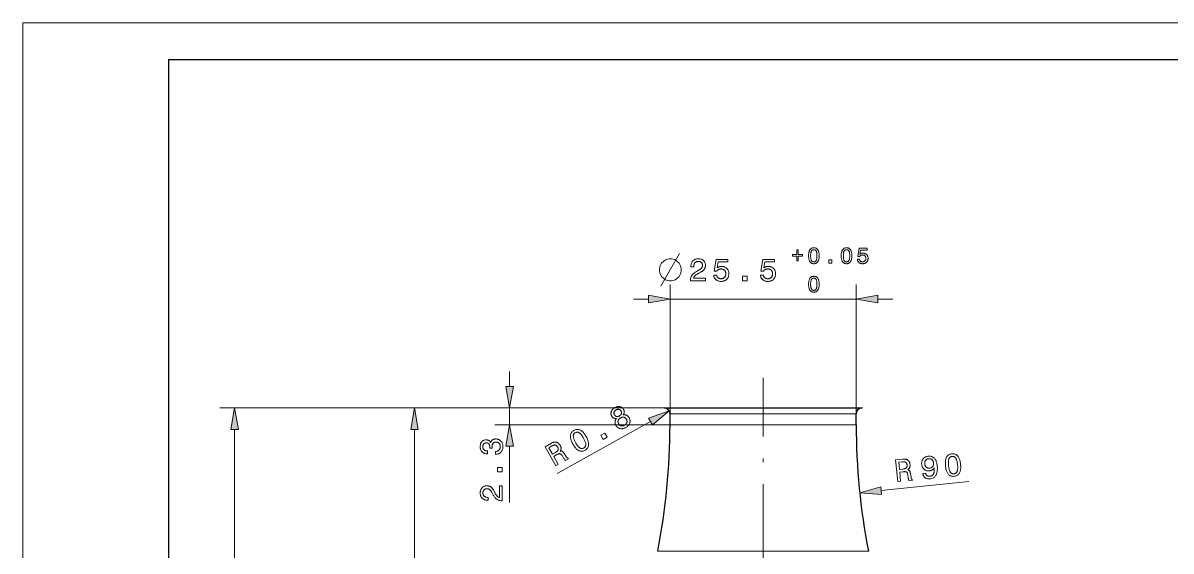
# Model space of a CAD drawing. Extents: x 0 to 297, y 0 to 420.
# Drawn here: x 0 to 157.2, y 347.7 to 420 of the extents above; entities that cross this region are included whole.
import ezdxf

# ---------------------------------------------------------------- set-up
doc = ezdxf.new("R2010")
doc.units = 0
doc.linetypes.add('DASHDOT', pattern=[18.5, 12, -3, 0.5, -3])

msp = doc.modelspace()

# ---------------------------------------------------------------- linework, layer by layer
at = {"color": 7, "lineweight": 13}
for p, q in [((0, 0), (0, 420)), ((0, 420), (297, 420)), ((88.62, 382.2), (114.12, 382.2)), ((87.82, 367.29), (26.98, 367.29)), ((87.82, 367.29), (51.62, 367.29)), ((87.82, 367.29), (64.65, 367.29)), ((112.56, 366.49), (88.62, 366.49)), ((88.62, 364.99), (64.65, 364.99)), ((112.56, 364.99), (88.62, 364.99)), ((28.98, 129.94), (28.98, 364.34)), ((53.62, 255.44), (53.62, 364.34)), ((114.04, 347.7), (86.95, 347.7))]:
    msp.add_line(p, q, dxfattribs=at)
at = {"color": 7, "lineweight": 30}
for p, q in [((20, 5), (20, 415)), ((20, 415), (292, 415)), ((87.82, 367.29), (114.92, 367.29))]:
    msp.add_line(p, q, dxfattribs=at)
at = {"color": 7, "lineweight": 13, "ltscale": 0.480305}
msp.add_line((88.62, 364.99), (88.62, 384.2), dxfattribs=at)
at = {"color": 7, "lineweight": 13, "ltscale": 0.442805}
msp.add_line((114.12, 366.49), (114.12, 384.2), dxfattribs=at)
at = {"color": 7, "lineweight": 13, "ltscale": 0.051139}
for p, q in [((83.62, 382.2), (85.67, 382.2)), ((117.08, 382.2), (119.12, 382.2)), ((66.65, 370.24), (66.65, 372.29))]:
    msp.add_line(p, q, dxfattribs=at)
at = {"color": 7, "linetype": 'DASHDOT', "lineweight": 13}
msp.add_line((101.37, 122.86), (101.37, 371.42), dxfattribs=at)
at = {"color": 7, "lineweight": 13, "ltscale": 0.0575}
msp.add_line((66.65, 364.99), (66.65, 367.29), dxfattribs=at)
at = {"color": 7, "lineweight": 30, "ltscale": 0.0375}
for p, q in [((88.62, 364.99), (88.62, 366.49)), ((114.12, 364.99), (114.12, 366.49))]:
    msp.add_line(p, q, dxfattribs=at)
at = {"color": 7, "lineweight": 13, "ltscale": 0.039021}
for p, q in [((114.12, 366.49), (112.56, 366.49)), ((114.12, 364.99), (112.56, 364.99))]:
    msp.add_line(p, q, dxfattribs=at)
at = {"color": 7, "lineweight": 13, "ltscale": 0.366083}
msp.add_line((85.94, 365.44), (73.15, 358.32), dxfattribs=at)
at = {"color": 7, "lineweight": 13, "ltscale": 0.192427}
msp.add_line((66.65, 354.34), (66.65, 362.04), dxfattribs=at)
at = {"color": 7, "lineweight": 13, "ltscale": 0.301139}
msp.add_line((117.55, 355.97), (129.53, 357.22), dxfattribs=at)
at = {"color": 7, "lineweight": 13, "ltscale": 0.044151}
msp.add_line((115.8, 347.7), (114.04, 347.7), dxfattribs=at)
at = {"color": 7, "lineweight": 13}
msp.add_lwpolyline([(87.37, 383.95), (89.07, 386.95), (89.92, 388.45)], dxfattribs=at)
for points in [[(105.97, 388.94), (106.19, 388.94), (106.19, 388.28), (106.78, 388.28), (106.78, 388.07), (106.19, 388.07), (106.19, 387.42), (105.97, 387.42), (105.97, 388.07), (105.38, 388.07), (105.38, 388.28), (105.97, 388.28)], [(107.59, 388.13), (107.59, 388.23), (107.6, 388.33), (107.61, 388.42), (107.62, 388.51), (107.64, 388.6), (107.66, 388.67), (107.68, 388.75), (107.71, 388.82), (107.74, 388.88), (107.78, 388.94), (107.82, 388.99), (107.86, 389.04), (107.9, 389.08), (107.95, 389.11), (108, 389.15), (108.06, 389.17), (108.12, 389.19), (108.18, 389.2), (108.25, 389.21), (108.32, 389.22), (108.39, 389.21), (108.45, 389.2), (108.52, 389.19), (108.58, 389.17), (108.63, 389.15), (108.69, 389.12), (108.73, 389.08), (108.78, 389.04), (108.82, 388.99), (108.86, 388.94), (108.9, 388.88), (108.93, 388.82), (108.95, 388.75), (108.98, 388.68), (109, 388.6), (109.01, 388.51), (109.03, 388.42), (109.04, 388.33), (109.04, 388.23), (109.04, 388.13), (109.04, 388.02), (109.04, 387.92), (109.03, 387.83), (109.01, 387.74), (109, 387.66), (108.98, 387.58), (108.95, 387.5), (108.93, 387.44), (108.9, 387.37), (108.86, 387.32), (108.82, 387.26), (108.78, 387.22), (108.73, 387.18), (108.69, 387.14), (108.63, 387.11), (108.58, 387.09), (108.52, 387.07), (108.45, 387.05), (108.39, 387.04), (108.32, 387.04), (108.25, 387.04), (108.18, 387.05), (108.12, 387.07), (108.06, 387.09), (108, 387.11), (107.95, 387.14), (107.9, 387.18), (107.86, 387.22), (107.82, 387.26), (107.78, 387.32), (107.74, 387.38), (107.71, 387.44), (107.68, 387.51), (107.66, 387.58), (107.64, 387.66), (107.62, 387.74), (107.61, 387.83), (107.6, 387.92), (107.59, 388.02)], [(107.88, 388.13), (107.88, 388.04), (107.88, 387.96), (107.89, 387.89), (107.9, 387.82), (107.91, 387.75), (107.92, 387.69), (107.93, 387.63), (107.95, 387.58), (107.97, 387.53), (107.99, 387.49), (108.01, 387.45), (108.03, 387.42), (108.06, 387.39), (108.09, 387.36), (108.12, 387.34), (108.16, 387.32), (108.19, 387.31), (108.23, 387.3), (108.27, 387.29), (108.32, 387.29), (108.36, 387.29), (108.4, 387.3), (108.44, 387.31), (108.48, 387.32), (108.51, 387.34), (108.55, 387.36), (108.58, 387.39), (108.6, 387.42), (108.63, 387.45), (108.65, 387.49), (108.67, 387.53), (108.69, 387.58), (108.7, 387.63), (108.72, 387.69), (108.73, 387.75), (108.74, 387.81), (108.74, 387.88), (108.75, 387.96), (108.75, 388.04), (108.75, 388.13), (108.75, 388.21), (108.75, 388.29), (108.74, 388.37), (108.74, 388.44), (108.73, 388.51), (108.72, 388.57), (108.7, 388.62), (108.69, 388.68), (108.67, 388.72), (108.65, 388.77), (108.63, 388.8), (108.6, 388.84), (108.58, 388.87), (108.55, 388.89), (108.51, 388.91), (108.48, 388.93), (108.44, 388.95), (108.4, 388.96), (108.36, 388.96), (108.32, 388.96), (108.27, 388.96), (108.23, 388.96), (108.19, 388.95), (108.16, 388.93), (108.12, 388.91), (108.09, 388.89), (108.06, 388.87), (108.03, 388.84), (108.01, 388.8), (107.99, 388.76), (107.97, 388.72), (107.95, 388.67), (107.93, 388.62), (107.92, 388.56), (107.91, 388.5), (107.9, 388.44), (107.89, 388.37), (107.88, 388.29), (107.88, 388.21)], [(112.07, 388.13), (112.07, 388.23), (112.08, 388.33), (112.08, 388.42), (112.1, 388.51), (112.11, 388.6), (112.14, 388.67), (112.16, 388.75), (112.19, 388.82), (112.22, 388.88), (112.25, 388.94), (112.29, 388.99), (112.34, 389.04), (112.38, 389.08), (112.43, 389.11), (112.48, 389.15), (112.54, 389.17), (112.6, 389.19), (112.66, 389.2), (112.73, 389.21), (112.8, 389.22), (112.87, 389.21), (112.93, 389.2), (113, 389.19), (113.05, 389.17), (113.11, 389.15), (113.16, 389.12), (113.21, 389.08), (113.26, 389.04), (113.3, 388.99), (113.34, 388.94), (113.37, 388.88), (113.4, 388.82), (113.43, 388.75), (113.46, 388.68), (113.48, 388.6), (113.49, 388.51), (113.51, 388.42), (113.51, 388.33), (113.52, 388.23), (113.52, 388.13), (113.52, 388.02), (113.51, 387.92), (113.51, 387.83), (113.49, 387.74), (113.48, 387.66), (113.46, 387.58), (113.43, 387.5), (113.4, 387.44), (113.37, 387.37), (113.34, 387.32), (113.3, 387.26), (113.26, 387.22), (113.21, 387.18), (113.16, 387.14), (113.11, 387.11), (113.05, 387.09), (113, 387.07), (112.93, 387.05), (112.87, 387.04), (112.8, 387.04), (112.73, 387.04), (112.66, 387.05), (112.6, 387.07), (112.54, 387.09), (112.48, 387.11), (112.43, 387.14), (112.38, 387.18), (112.34, 387.22), (112.29, 387.26), (112.25, 387.32), (112.22, 387.38), (112.19, 387.44), (112.16, 387.51), (112.14, 387.58), (112.11, 387.66), (112.1, 387.74), (112.08, 387.83), (112.08, 387.92), (112.07, 388.02)], [(112.36, 388.13), (112.36, 388.04), (112.36, 387.96), (112.37, 387.89), (112.37, 387.82), (112.38, 387.75), (112.4, 387.69), (112.41, 387.63), (112.43, 387.58), (112.44, 387.53), (112.46, 387.49), (112.49, 387.45), (112.51, 387.42), (112.54, 387.39), (112.57, 387.36), (112.6, 387.34), (112.63, 387.32), (112.67, 387.31), (112.71, 387.3), (112.75, 387.29), (112.8, 387.29), (112.84, 387.29), (112.88, 387.3), (112.92, 387.31), (112.96, 387.32), (112.99, 387.34), (113.02, 387.36), (113.05, 387.39), (113.08, 387.42), (113.1, 387.45), (113.13, 387.49), (113.15, 387.53), (113.16, 387.58), (113.18, 387.63), (113.19, 387.69), (113.2, 387.75), (113.21, 387.81), (113.22, 387.88), (113.23, 387.96), (113.23, 388.04), (113.23, 388.13), (113.23, 388.21), (113.23, 388.29), (113.22, 388.37), (113.21, 388.44), (113.2, 388.51), (113.19, 388.57), (113.18, 388.62), (113.16, 388.68), (113.15, 388.72), (113.13, 388.77), (113.1, 388.8), (113.08, 388.84), (113.05, 388.87), (113.02, 388.89), (112.99, 388.91), (112.96, 388.93), (112.92, 388.95), (112.88, 388.96), (112.84, 388.96), (112.8, 388.96), (112.75, 388.96), (112.71, 388.96), (112.67, 388.95), (112.63, 388.93), (112.6, 388.91), (112.57, 388.89), (112.54, 388.87), (112.51, 388.84), (112.49, 388.8), (112.46, 388.76), (112.44, 388.72), (112.43, 388.67), (112.41, 388.62), (112.4, 388.56), (112.38, 388.5), (112.37, 388.44), (112.37, 388.37), (112.36, 388.29), (112.36, 388.21)], [(114.29, 387.65), (114.57, 387.65), (114.57, 387.62), (114.58, 387.59), (114.59, 387.56), (114.6, 387.53), (114.61, 387.5), (114.63, 387.48), (114.64, 387.46), (114.66, 387.43), (114.68, 387.41), (114.7, 387.39), (114.73, 387.38), (114.75, 387.36), (114.78, 387.35), (114.8, 387.33), (114.83, 387.32), (114.86, 387.32), (114.89, 387.31), (114.92, 387.3), (114.95, 387.3), (114.99, 387.3), (115.03, 387.3), (115.07, 387.31), (115.11, 387.31), (115.14, 387.32), (115.18, 387.33), (115.21, 387.35), (115.24, 387.36), (115.27, 387.38), (115.3, 387.41), (115.33, 387.43), (115.35, 387.46), (115.37, 387.48), (115.39, 387.51), (115.41, 387.55), (115.42, 387.58), (115.43, 387.61), (115.44, 387.65), (115.45, 387.69), (115.45, 387.73), (115.45, 387.77), (115.45, 387.81), (115.45, 387.85), (115.44, 387.89), (115.43, 387.92), (115.42, 387.96), (115.41, 387.99), (115.39, 388.02), (115.37, 388.05), (115.35, 388.08), (115.33, 388.11), (115.3, 388.13), (115.27, 388.15), (115.24, 388.17), (115.21, 388.19), (115.18, 388.2), (115.14, 388.21), (115.11, 388.22), (115.07, 388.23), (115.03, 388.23), (114.99, 388.24), (114.96, 388.23), (114.94, 388.23), (114.92, 388.23), (114.89, 388.23), (114.87, 388.22), (114.85, 388.22), (114.83, 388.21), (114.8, 388.2), (114.78, 388.2), (114.76, 388.19), (114.74, 388.18), (114.72, 388.17), (114.71, 388.15), (114.69, 388.14), (114.67, 388.13), (114.65, 388.11), (114.63, 388.1), (114.62, 388.08), (114.6, 388.06), (114.59, 388.04), (114.35, 388.04), (114.51, 389.15), (115.63, 389.15), (115.63, 388.91), (114.71, 388.91), (114.63, 388.34), (114.65, 388.35), (114.66, 388.37), (114.68, 388.38), (114.69, 388.39), (114.71, 388.4), (114.73, 388.41), (114.75, 388.42), (114.77, 388.43), (114.79, 388.44), (114.81, 388.44), (114.83, 388.45), (114.85, 388.46), (114.87, 388.46), (114.89, 388.46), (114.91, 388.47), (114.94, 388.47), (114.96, 388.47), (114.98, 388.48), (115.01, 388.48), (115.03, 388.48), (115.09, 388.48), (115.16, 388.47), (115.21, 388.46), (115.27, 388.45), (115.32, 388.43), (115.37, 388.41), (115.42, 388.38), (115.47, 388.35), (115.51, 388.32), (115.55, 388.29), (115.59, 388.25), (115.62, 388.2), (115.65, 388.16), (115.68, 388.11), (115.7, 388.06), (115.72, 388.01), (115.73, 387.96), (115.74, 387.9), (115.75, 387.84), (115.75, 387.78), (115.75, 387.72), (115.74, 387.65), (115.73, 387.6), (115.72, 387.54), (115.7, 387.48), (115.67, 387.43), (115.65, 387.38), (115.61, 387.33), (115.58, 387.29), (115.54, 387.25), (115.5, 387.21), (115.45, 387.17), (115.4, 387.14), (115.35, 387.12), (115.3, 387.09), (115.24, 387.07), (115.19, 387.06), (115.12, 387.05), (115.06, 387.04), (115, 387.04), (114.94, 387.04), (114.88, 387.05), (114.83, 387.06), (114.77, 387.07), (114.72, 387.08), (114.68, 387.1), (114.63, 387.12), (114.59, 387.15), (114.54, 387.18), (114.5, 387.21), (114.47, 387.24), (114.43, 387.28), (114.4, 387.32), (114.38, 387.36), (114.35, 387.4), (114.33, 387.45), (114.32, 387.5), (114.3, 387.54), (114.29, 387.6)], [(88.82, 387.7), (88.52, 387.7), (88.27, 387.65), (88.02, 387.55), (87.77, 387.4), (87.47, 387.1), (87.32, 386.85), (87.22, 386.6), (87.17, 386.35), (87.17, 386.05), (87.22, 385.8), (87.32, 385.55), (87.47, 385.3), (87.77, 385), (88.02, 384.85), (88.27, 384.75), (88.52, 384.7), (88.82, 384.7), (89.07, 384.75), (89.32, 384.85), (89.57, 385), (89.87, 385.3), (90.02, 385.55), (90.12, 385.8), (90.17, 386.05), (90.17, 386.35), (90.12, 386.6), (90.02, 386.85), (89.87, 387.1), (89.57, 387.4), (89.32, 387.55), (89.07, 387.65)], [(91.42, 384.7), (91.42, 384.71), (91.42, 384.8), (91.43, 384.89), (91.44, 384.97), (91.45, 385.05), (91.47, 385.12), (91.49, 385.2), (91.52, 385.27), (91.55, 385.33), (91.59, 385.4), (91.63, 385.46), (91.67, 385.52), (91.72, 385.58), (91.78, 385.64), (91.84, 385.7), (91.92, 385.75), (91.99, 385.81), (92.08, 385.87), (92.17, 385.93), (92.27, 385.99), (92.37, 386.05), (92.63, 386.19), (92.67, 386.21), (92.71, 386.24), (92.75, 386.27), (92.79, 386.29), (92.83, 386.32), (92.86, 386.35), (92.89, 386.38), (92.92, 386.41), (92.94, 386.44), (92.96, 386.47), (92.98, 386.5), (93, 386.53), (93.02, 386.57), (93.03, 386.6), (93.04, 386.64), (93.05, 386.67), (93.06, 386.71), (93.06, 386.75), (93.07, 386.79), (93.07, 386.83), (93.07, 386.88), (93.06, 386.92), (93.05, 386.97), (93.04, 387.01), (93.03, 387.05), (93.01, 387.08), (92.99, 387.12), (92.96, 387.15), (92.94, 387.19), (92.9, 387.22), (92.87, 387.24), (92.83, 387.27), (92.8, 387.29), (92.76, 387.31), (92.71, 387.33), (92.67, 387.34), (92.62, 387.35), (92.57, 387.36), (92.52, 387.36), (92.47, 387.36), (92.41, 387.36), (92.36, 387.36), (92.31, 387.35), (92.27, 387.33), (92.22, 387.32), (92.18, 387.3), (92.14, 387.27), (92.11, 387.24), (92.07, 387.21), (92.04, 387.18), (92.01, 387.14), (91.98, 387.1), (91.96, 387.05), (91.94, 387.01), (91.92, 386.96), (91.91, 386.9), (91.9, 386.85), (91.89, 386.79), (91.88, 386.73), (91.88, 386.67), (91.88, 386.63), (91.49, 386.63), (91.49, 386.69), (91.49, 386.78), (91.5, 386.87), (91.51, 386.96), (91.53, 387.04), (91.56, 387.12), (91.59, 387.19), (91.62, 387.26), (91.66, 387.32), (91.71, 387.39), (91.76, 387.44), (91.81, 387.5), (91.87, 387.54), (91.94, 387.58), (92.01, 387.62), (92.08, 387.65), (92.15, 387.68), (92.23, 387.7), (92.31, 387.71), (92.4, 387.72), (92.49, 387.72), (92.58, 387.72), (92.66, 387.71), (92.74, 387.7), (92.82, 387.68), (92.89, 387.66), (92.96, 387.63), (93.03, 387.6), (93.09, 387.56), (93.15, 387.52), (93.21, 387.47), (93.26, 387.42), (93.3, 387.37), (93.35, 387.31), (93.38, 387.25), (93.41, 387.19), (93.44, 387.12), (93.45, 387.05), (93.47, 386.98), (93.48, 386.91), (93.48, 386.83), (93.48, 386.77), (93.47, 386.71), (93.46, 386.65), (93.45, 386.59), (93.44, 386.54), (93.42, 386.48), (93.4, 386.43), (93.38, 386.38), (93.35, 386.33), (93.32, 386.28), (93.29, 386.24), (93.25, 386.19), (93.21, 386.15), (93.16, 386.11), (93.12, 386.07), (93.07, 386.03), (93.01, 385.99), (92.95, 385.95), (92.89, 385.92), (92.83, 385.88), (92.58, 385.75), (92.51, 385.71), (92.44, 385.68), (92.38, 385.64), (92.32, 385.61), (92.27, 385.57), (92.22, 385.54), (92.17, 385.51), (92.13, 385.47), (92.09, 385.44), (92.06, 385.41), (92.03, 385.38), (92, 385.35), (91.97, 385.32), (91.95, 385.29), (91.93, 385.25), (91.91, 385.22), (91.89, 385.18), (91.88, 385.15), (91.86, 385.11), (91.85, 385.07), (93.48, 385.07), (93.48, 384.7)], [(94.6, 385.48), (95, 385.48), (95.01, 385.44), (95.02, 385.39), (95.03, 385.35), (95.05, 385.31), (95.07, 385.28), (95.09, 385.24), (95.11, 385.21), (95.14, 385.18), (95.17, 385.15), (95.2, 385.12), (95.23, 385.09), (95.26, 385.07), (95.3, 385.05), (95.34, 385.03), (95.38, 385.02), (95.42, 385.01), (95.46, 385), (95.51, 384.99), (95.55, 384.99), (95.6, 384.99), (95.66, 384.99), (95.72, 384.99), (95.77, 385), (95.82, 385.02), (95.87, 385.03), (95.92, 385.05), (95.97, 385.08), (96.01, 385.1), (96.05, 385.14), (96.09, 385.17), (96.12, 385.21), (96.15, 385.25), (96.18, 385.29), (96.2, 385.34), (96.22, 385.38), (96.24, 385.43), (96.25, 385.48), (96.26, 385.54), (96.27, 385.59), (96.27, 385.65), (96.27, 385.71), (96.26, 385.77), (96.25, 385.82), (96.24, 385.88), (96.22, 385.93), (96.21, 385.97), (96.18, 386.02), (96.15, 386.06), (96.12, 386.1), (96.09, 386.14), (96.05, 386.17), (96.01, 386.2), (95.97, 386.23), (95.92, 386.26), (95.88, 386.28), (95.83, 386.29), (95.77, 386.3), (95.72, 386.31), (95.66, 386.32), (95.6, 386.32), (95.57, 386.32), (95.53, 386.32), (95.5, 386.31), (95.47, 386.31), (95.43, 386.3), (95.4, 386.3), (95.37, 386.29), (95.34, 386.28), (95.31, 386.26), (95.28, 386.25), (95.25, 386.24), (95.23, 386.22), (95.2, 386.2), (95.17, 386.18), (95.15, 386.16), (95.12, 386.14), (95.1, 386.12), (95.08, 386.1), (95.05, 386.07), (95.03, 386.04), (94.69, 386.04), (94.92, 387.63), (96.53, 387.63), (96.53, 387.28), (95.21, 387.28), (95.09, 386.47), (95.11, 386.49), (95.14, 386.51), (95.16, 386.53), (95.18, 386.54), (95.21, 386.56), (95.23, 386.57), (95.26, 386.58), (95.29, 386.6), (95.32, 386.61), (95.35, 386.62), (95.38, 386.63), (95.41, 386.64), (95.44, 386.64), (95.47, 386.65), (95.5, 386.65), (95.53, 386.66), (95.56, 386.66), (95.6, 386.66), (95.63, 386.67), (95.67, 386.67), (95.76, 386.66), (95.84, 386.66), (95.93, 386.64), (96.01, 386.62), (96.08, 386.6), (96.15, 386.57), (96.22, 386.53), (96.29, 386.49), (96.35, 386.44), (96.41, 386.39), (96.46, 386.34), (96.51, 386.28), (96.55, 386.21), (96.59, 386.15), (96.62, 386.08), (96.64, 386), (96.66, 385.93), (96.68, 385.84), (96.69, 385.76), (96.69, 385.67), (96.69, 385.58), (96.68, 385.49), (96.66, 385.41), (96.64, 385.32), (96.62, 385.25), (96.58, 385.17), (96.54, 385.1), (96.5, 385.03), (96.45, 384.97), (96.39, 384.91), (96.33, 384.85), (96.27, 384.8), (96.2, 384.76), (96.12, 384.72), (96.05, 384.69), (95.97, 384.66), (95.89, 384.64), (95.8, 384.63), (95.71, 384.62), (95.61, 384.62), (95.53, 384.62), (95.45, 384.62), (95.37, 384.64), (95.3, 384.65), (95.23, 384.68), (95.16, 384.7), (95.09, 384.73), (95.03, 384.77), (94.97, 384.81), (94.91, 384.85), (94.86, 384.9), (94.81, 384.96), (94.77, 385.01), (94.73, 385.07), (94.69, 385.13), (94.67, 385.2), (94.64, 385.26), (94.62, 385.33), (94.61, 385.41)], [(101, 385.48), (101.4, 385.48), (101.41, 385.44), (101.42, 385.39), (101.43, 385.35), (101.45, 385.31), (101.46, 385.28), (101.48, 385.24), (101.51, 385.21), (101.53, 385.18), (101.56, 385.15), (101.59, 385.12), (101.63, 385.09), (101.66, 385.07), (101.7, 385.05), (101.73, 385.03), (101.77, 385.02), (101.82, 385.01), (101.86, 385), (101.9, 384.99), (101.95, 384.99), (102, 384.99), (102.06, 384.99), (102.11, 384.99), (102.17, 385), (102.22, 385.02), (102.27, 385.03), (102.32, 385.05), (102.36, 385.08), (102.41, 385.1), (102.45, 385.14), (102.48, 385.17), (102.52, 385.21), (102.55, 385.25), (102.58, 385.29), (102.6, 385.34), (102.62, 385.38), (102.64, 385.43), (102.65, 385.48), (102.66, 385.54), (102.66, 385.59), (102.67, 385.65), (102.66, 385.71), (102.66, 385.77), (102.65, 385.82), (102.64, 385.88), (102.62, 385.93), (102.6, 385.97), (102.58, 386.02), (102.55, 386.06), (102.52, 386.1), (102.49, 386.14), (102.45, 386.17), (102.41, 386.2), (102.37, 386.23), (102.32, 386.26), (102.27, 386.28), (102.22, 386.29), (102.17, 386.3), (102.12, 386.31), (102.06, 386.32), (102, 386.32), (101.96, 386.32), (101.93, 386.32), (101.9, 386.31), (101.86, 386.31), (101.83, 386.3), (101.8, 386.3), (101.77, 386.29), (101.74, 386.28), (101.71, 386.26), (101.68, 386.25), (101.65, 386.24), (101.62, 386.22), (101.6, 386.2), (101.57, 386.18), (101.54, 386.16), (101.52, 386.14), (101.49, 386.12), (101.47, 386.1), (101.45, 386.07), (101.43, 386.04), (101.08, 386.04), (101.32, 387.63), (102.92, 387.63), (102.92, 387.28), (101.61, 387.28), (101.49, 386.47), (101.51, 386.49), (101.53, 386.51), (101.56, 386.53), (101.58, 386.54), (101.61, 386.56), (101.63, 386.57), (101.66, 386.58), (101.69, 386.6), (101.71, 386.61), (101.74, 386.62), (101.77, 386.63), (101.8, 386.64), (101.83, 386.64), (101.86, 386.65), (101.9, 386.65), (101.93, 386.66), (101.96, 386.66), (101.99, 386.66), (102.03, 386.67), (102.06, 386.67), (102.15, 386.66), (102.24, 386.66), (102.32, 386.64), (102.4, 386.62), (102.48, 386.6), (102.55, 386.57), (102.62, 386.53), (102.68, 386.49), (102.75, 386.44), (102.8, 386.39), (102.86, 386.34), (102.91, 386.28), (102.95, 386.21), (102.98, 386.15), (103.02, 386.08), (103.04, 386), (103.06, 385.93), (103.07, 385.84), (103.08, 385.76), (103.09, 385.67), (103.08, 385.58), (103.07, 385.49), (103.06, 385.41), (103.04, 385.32), (103.01, 385.25), (102.98, 385.17), (102.94, 385.1), (102.9, 385.03), (102.84, 384.97), (102.79, 384.91), (102.73, 384.85), (102.66, 384.8), (102.59, 384.76), (102.52, 384.72), (102.44, 384.69), (102.37, 384.66), (102.28, 384.64), (102.2, 384.63), (102.1, 384.62), (102.01, 384.62), (101.93, 384.62), (101.85, 384.62), (101.77, 384.64), (101.7, 384.65), (101.62, 384.68), (101.55, 384.7), (101.49, 384.73), (101.43, 384.77), (101.37, 384.81), (101.31, 384.85), (101.25, 384.9), (101.21, 384.96), (101.16, 385.01), (101.12, 385.07), (101.09, 385.13), (101.06, 385.2), (101.04, 385.26), (101.02, 385.33), (101.01, 385.41)], [(110.35, 387.1), (110.35, 387.55), (110.77, 387.55), (110.77, 387.1)], [(98.57, 384.7), (98.57, 385.34), (99.17, 385.34), (99.17, 384.7)], [(107.59, 384.23), (107.59, 384.33), (107.6, 384.43), (107.61, 384.52), (107.62, 384.61), (107.64, 384.7), (107.66, 384.77), (107.68, 384.85), (107.71, 384.92), (107.74, 384.98), (107.78, 385.04), (107.82, 385.09), (107.86, 385.14), (107.9, 385.18), (107.95, 385.21), (108, 385.25), (108.06, 385.27), (108.12, 385.29), (108.18, 385.3), (108.25, 385.31), (108.32, 385.32), (108.39, 385.31), (108.45, 385.3), (108.52, 385.29), (108.58, 385.27), (108.63, 385.25), (108.69, 385.22), (108.73, 385.18), (108.78, 385.14), (108.82, 385.09), (108.86, 385.04), (108.9, 384.98), (108.93, 384.92), (108.95, 384.85), (108.98, 384.78), (109, 384.7), (109.01, 384.61), (109.03, 384.52), (109.04, 384.43), (109.04, 384.33), (109.04, 384.23), (109.04, 384.12), (109.04, 384.02), (109.03, 383.93), (109.01, 383.84), (109, 383.76), (108.98, 383.68), (108.95, 383.6), (108.93, 383.54), (108.9, 383.47), (108.86, 383.42), (108.82, 383.36), (108.78, 383.32), (108.73, 383.28), (108.69, 383.24), (108.63, 383.21), (108.58, 383.19), (108.52, 383.17), (108.45, 383.15), (108.39, 383.14), (108.32, 383.14), (108.25, 383.14), (108.18, 383.15), (108.12, 383.17), (108.06, 383.19), (108, 383.21), (107.95, 383.24), (107.9, 383.28), (107.86, 383.32), (107.82, 383.36), (107.78, 383.42), (107.74, 383.48), (107.71, 383.54), (107.68, 383.61), (107.66, 383.68), (107.64, 383.76), (107.62, 383.84), (107.61, 383.93), (107.6, 384.02), (107.59, 384.12)], [(107.88, 384.23), (107.88, 384.14), (107.88, 384.06), (107.89, 383.99), (107.9, 383.92), (107.91, 383.85), (107.92, 383.79), (107.93, 383.73), (107.95, 383.68), (107.97, 383.63), (107.99, 383.59), (108.01, 383.55), (108.03, 383.52), (108.06, 383.49), (108.09, 383.46), (108.12, 383.44), (108.16, 383.42), (108.19, 383.41), (108.23, 383.4), (108.27, 383.39), (108.32, 383.39), (108.36, 383.39), (108.4, 383.4), (108.44, 383.41), (108.48, 383.42), (108.51, 383.44), (108.55, 383.46), (108.58, 383.49), (108.6, 383.52), (108.63, 383.55), (108.65, 383.59), (108.67, 383.63), (108.69, 383.68), (108.7, 383.73), (108.72, 383.79), (108.73, 383.85), (108.74, 383.91), (108.74, 383.98), (108.75, 384.06), (108.75, 384.14), (108.75, 384.23), (108.75, 384.31), (108.75, 384.39), (108.74, 384.47), (108.74, 384.54), (108.73, 384.61), (108.72, 384.67), (108.7, 384.72), (108.69, 384.78), (108.67, 384.82), (108.65, 384.87), (108.63, 384.9), (108.6, 384.94), (108.58, 384.97), (108.55, 384.99), (108.51, 385.01), (108.48, 385.03), (108.44, 385.05), (108.4, 385.06), (108.36, 385.06), (108.32, 385.06), (108.27, 385.06), (108.23, 385.06), (108.19, 385.05), (108.16, 385.03), (108.12, 385.01), (108.09, 384.99), (108.06, 384.97), (108.03, 384.94), (108.01, 384.9), (107.99, 384.86), (107.97, 384.82), (107.95, 384.77), (107.93, 384.72), (107.92, 384.66), (107.91, 384.6), (107.9, 384.54), (107.89, 384.47), (107.88, 384.39), (107.88, 384.31)], [(85.67, 381.68), (88.62, 382.2), (85.67, 382.72)], [(117.08, 382.72), (114.12, 382.2), (117.08, 381.68)], [(66.13, 370.24), (66.65, 367.29), (67.17, 370.24)], [(29.5, 364.34), (28.98, 367.29), (28.46, 364.34)], [(54.14, 364.34), (53.62, 367.29), (53.1, 364.34)], [(81.28, 365.84), (81.23, 365.84), (81.19, 365.84), (81.15, 365.84), (81.11, 365.84), (81.07, 365.85), (81.04, 365.86), (81, 365.87), (80.96, 365.88), (80.93, 365.89), (80.9, 365.91), (80.87, 365.93), (80.83, 365.95), (80.8, 365.97), (80.78, 366), (80.75, 366.02), (80.72, 366.05), (80.69, 366.09), (80.67, 366.12), (80.65, 366.16), (80.62, 366.2), (80.59, 366.26), (80.57, 366.32), (80.55, 366.38), (80.54, 366.44), (80.53, 366.5), (80.53, 366.56), (80.53, 366.62), (80.54, 366.68), (80.56, 366.75), (80.58, 366.81), (80.6, 366.87), (80.64, 366.93), (80.67, 366.99), (80.71, 367.04), (80.76, 367.1), (80.81, 367.15), (80.87, 367.19), (80.93, 367.24), (80.99, 367.28), (81.06, 367.33), (81.13, 367.36), (81.21, 367.4), (81.28, 367.42), (81.35, 367.44), (81.42, 367.46), (81.49, 367.47), (81.55, 367.48), (81.62, 367.48), (81.69, 367.47), (81.75, 367.46), (81.82, 367.45), (81.88, 367.43), (81.94, 367.41), (81.99, 367.38), (82.04, 367.34), (82.09, 367.3), (82.14, 367.26), (82.18, 367.21), (82.22, 367.16), (82.25, 367.1), (82.27, 367.06), (82.29, 367.02), (82.31, 366.98), (82.32, 366.94), (82.33, 366.9), (82.34, 366.87), (82.35, 366.83), (82.35, 366.79), (82.35, 366.75), (82.35, 366.72), (82.35, 366.68), (82.34, 366.64), (82.34, 366.61), (82.33, 366.57), (82.31, 366.54), (82.3, 366.5), (82.28, 366.46), (82.26, 366.43), (82.24, 366.39), (82.21, 366.36), (82.26, 366.36), (82.31, 366.37), (82.36, 366.37), (82.41, 366.37), (82.46, 366.36), (82.5, 366.35), (82.55, 366.34), (82.59, 366.33), (82.63, 366.31), (82.68, 366.29), (82.72, 366.27), (82.75, 366.24), (82.79, 366.21), (82.83, 366.18), (82.86, 366.15), (82.9, 366.11), (82.93, 366.07), (82.96, 366.03), (82.99, 365.99), (83.01, 365.94), (83.05, 365.87), (83.09, 365.79), (83.11, 365.72), (83.13, 365.64), (83.14, 365.57), (83.15, 365.49), (83.15, 365.42), (83.14, 365.35), (83.13, 365.28), (83.11, 365.2), (83.08, 365.13), (83.05, 365.06), (83.01, 365), (82.96, 364.94), (82.91, 364.87), (82.86, 364.82), (82.79, 364.76), (82.73, 364.71), (82.65, 364.66), (82.57, 364.61), (82.49, 364.57), (82.41, 364.53), (82.33, 364.5), (82.25, 364.48), (82.17, 364.46), (82.09, 364.45), (82.01, 364.45), (81.94, 364.45), (81.86, 364.46), (81.79, 364.47), (81.72, 364.49), (81.65, 364.52), (81.58, 364.55), (81.52, 364.59), (81.46, 364.63), (81.4, 364.68), (81.35, 364.74), (81.3, 364.8), (81.25, 364.86), (81.21, 364.94), (81.19, 364.99), (81.16, 365.03), (81.14, 365.08), (81.13, 365.13), (81.11, 365.18), (81.1, 365.22), (81.1, 365.27), (81.09, 365.32), (81.09, 365.36), (81.09, 365.41), (81.1, 365.45), (81.1, 365.5), (81.12, 365.54), (81.13, 365.59), (81.15, 365.63), (81.17, 365.67), (81.19, 365.72), (81.22, 365.76), (81.24, 365.8)], [(81, 366.37), (81.02, 366.33), (81.04, 366.3), (81.07, 366.27), (81.1, 366.24), (81.12, 366.21), (81.15, 366.19), (81.19, 366.17), (81.22, 366.16), (81.26, 366.14), (81.29, 366.13), (81.33, 366.13), (81.37, 366.12), (81.41, 366.12), (81.45, 366.12), (81.48, 366.13), (81.52, 366.14), (81.56, 366.15), (81.6, 366.16), (81.65, 366.18), (81.69, 366.2), (81.73, 366.23), (81.76, 366.25), (81.8, 366.28), (81.83, 366.31), (81.86, 366.34), (81.88, 366.37), (81.91, 366.4), (81.92, 366.43), (81.94, 366.47), (81.96, 366.5), (81.97, 366.54), (81.97, 366.58), (81.98, 366.61), (81.98, 366.65), (81.97, 366.69), (81.97, 366.72), (81.96, 366.76), (81.95, 366.8), (81.93, 366.84), (81.91, 366.87), (81.89, 366.91), (81.87, 366.94), (81.84, 366.97), (81.82, 367), (81.79, 367.02), (81.76, 367.05), (81.73, 367.06), (81.69, 367.08), (81.66, 367.09), (81.63, 367.1), (81.59, 367.11), (81.55, 367.11), (81.51, 367.11), (81.47, 367.11), (81.44, 367.1), (81.4, 367.09), (81.36, 367.08), (81.31, 367.06), (81.27, 367.05), (81.23, 367.02), (81.19, 367), (81.15, 366.97), (81.12, 366.95), (81.08, 366.92), (81.06, 366.89), (81.03, 366.86), (81.01, 366.83), (80.99, 366.8), (80.97, 366.76), (80.96, 366.73), (80.95, 366.69), (80.94, 366.66), (80.93, 366.62), (80.93, 366.59), (80.94, 366.55), (80.94, 366.51), (80.95, 366.48), (80.96, 366.44), (80.98, 366.4)], [(86.2, 364.99), (88.52, 366.88), (85.69, 365.9)], [(67.17, 362.04), (66.65, 364.99), (66.13, 362.04)], [(81.57, 365.15), (81.6, 365.1), (81.63, 365.06), (81.66, 365.02), (81.69, 364.98), (81.73, 364.95), (81.76, 364.92), (81.8, 364.9), (81.84, 364.88), (81.88, 364.86), (81.92, 364.85), (81.97, 364.84), (82.01, 364.83), (82.06, 364.83), (82.11, 364.83), (82.15, 364.84), (82.2, 364.85), (82.25, 364.86), (82.3, 364.88), (82.35, 364.9), (82.4, 364.93), (82.44, 364.96), (82.49, 364.99), (82.53, 365.02), (82.57, 365.05), (82.6, 365.09), (82.63, 365.12), (82.66, 365.16), (82.68, 365.2), (82.7, 365.24), (82.71, 365.29), (82.72, 365.33), (82.73, 365.38), (82.74, 365.42), (82.74, 365.47), (82.73, 365.51), (82.72, 365.56), (82.71, 365.6), (82.69, 365.65), (82.67, 365.7), (82.65, 365.75), (82.62, 365.79), (82.59, 365.83), (82.56, 365.86), (82.53, 365.9), (82.5, 365.93), (82.47, 365.95), (82.43, 365.97), (82.39, 365.99), (82.35, 366.01), (82.31, 366.02), (82.26, 366.03), (82.22, 366.03), (82.17, 366.03), (82.13, 366.03), (82.08, 366.02), (82.03, 366.01), (81.99, 366), (81.94, 365.98), (81.89, 365.95), (81.84, 365.93), (81.79, 365.9), (81.75, 365.87), (81.7, 365.84), (81.67, 365.81), (81.63, 365.77), (81.6, 365.74), (81.58, 365.7), (81.55, 365.66), (81.53, 365.62), (81.52, 365.58), (81.5, 365.54), (81.5, 365.5), (81.49, 365.45), (81.49, 365.41), (81.49, 365.37), (81.5, 365.32), (81.51, 365.28), (81.53, 365.24), (81.55, 365.19)], [(75.32, 362.35), (75.25, 362.48), (75.19, 362.61), (75.14, 362.73), (75.09, 362.85), (75.05, 362.97), (75.02, 363.08), (75, 363.19), (74.99, 363.29), (74.99, 363.39), (74.99, 363.49), (75, 363.58), (75.02, 363.67), (75.05, 363.76), (75.09, 363.84), (75.13, 363.91), (75.18, 363.98), (75.24, 364.05), (75.31, 364.11), (75.39, 364.16), (75.47, 364.21), (75.56, 364.26), (75.65, 364.3), (75.74, 364.32), (75.83, 364.34), (75.91, 364.35), (76, 364.35), (76.09, 364.34), (76.17, 364.31), (76.26, 364.29), (76.34, 364.25), (76.43, 364.2), (76.51, 364.14), (76.59, 364.08), (76.67, 364), (76.75, 363.92), (76.83, 363.82), (76.91, 363.72), (76.98, 363.61), (77.06, 363.49), (77.14, 363.36), (77.21, 363.23), (77.27, 363.1), (77.32, 362.98), (77.37, 362.86), (77.41, 362.74), (77.43, 362.63), (77.46, 362.52), (77.47, 362.42), (77.47, 362.32), (77.47, 362.22), (77.46, 362.13), (77.44, 362.04), (77.41, 361.96), (77.37, 361.88), (77.33, 361.81), (77.28, 361.74), (77.21, 361.67), (77.15, 361.61), (77.07, 361.55), (76.98, 361.5), (76.89, 361.46), (76.81, 361.42), (76.72, 361.39), (76.63, 361.38), (76.54, 361.37), (76.46, 361.37), (76.37, 361.38), (76.29, 361.4), (76.2, 361.43), (76.12, 361.47), (76.03, 361.52), (75.95, 361.57), (75.87, 361.64), (75.78, 361.71), (75.7, 361.8), (75.63, 361.89), (75.55, 361.99), (75.47, 362.1), (75.4, 362.22)], [(75.68, 362.55), (75.74, 362.45), (75.8, 362.35), (75.86, 362.26), (75.92, 362.18), (75.98, 362.1), (76.03, 362.03), (76.09, 361.97), (76.15, 361.92), (76.2, 361.87), (76.26, 361.83), (76.31, 361.8), (76.37, 361.77), (76.42, 361.75), (76.48, 361.74), (76.53, 361.74), (76.59, 361.74), (76.64, 361.75), (76.7, 361.76), (76.75, 361.78), (76.81, 361.81), (76.86, 361.84), (76.91, 361.88), (76.95, 361.92), (76.99, 361.96), (77.02, 362.01), (77.05, 362.06), (77.06, 362.11), (77.08, 362.17), (77.08, 362.23), (77.09, 362.29), (77.08, 362.36), (77.07, 362.43), (77.05, 362.5), (77.03, 362.58), (77, 362.67), (76.97, 362.76), (76.93, 362.85), (76.88, 362.95), (76.83, 363.05), (76.77, 363.16), (76.71, 363.26), (76.65, 363.36), (76.59, 363.45), (76.53, 363.54), (76.48, 363.61), (76.42, 363.68), (76.36, 363.74), (76.31, 363.8), (76.25, 363.84), (76.2, 363.88), (76.15, 363.91), (76.09, 363.94), (76.04, 363.96), (75.98, 363.97), (75.93, 363.98), (75.87, 363.97), (75.82, 363.97), (75.76, 363.95), (75.7, 363.93), (75.65, 363.9), (75.59, 363.87), (75.55, 363.83), (75.5, 363.79), (75.47, 363.75), (75.44, 363.7), (75.41, 363.65), (75.39, 363.6), (75.38, 363.54), (75.37, 363.48), (75.37, 363.42), (75.38, 363.35), (75.39, 363.28), (75.4, 363.2), (75.43, 363.12), (75.45, 363.04), (75.49, 362.95), (75.53, 362.86), (75.57, 362.76), (75.62, 362.66)], [(79.48, 362.99), (79.16, 363.55), (79.68, 363.84), (80, 363.28)], [(64.71, 360.95), (64.71, 361.34), (64.77, 361.35), (64.83, 361.35), (64.89, 361.36), (64.94, 361.37), (64.99, 361.39), (65.04, 361.41), (65.08, 361.43), (65.12, 361.46), (65.16, 361.49), (65.2, 361.52), (65.23, 361.55), (65.26, 361.59), (65.29, 361.63), (65.31, 361.67), (65.33, 361.72), (65.35, 361.77), (65.36, 361.82), (65.37, 361.87), (65.37, 361.93), (65.37, 361.99), (65.37, 362.04), (65.37, 362.1), (65.36, 362.15), (65.35, 362.2), (65.33, 362.25), (65.32, 362.3), (65.3, 362.34), (65.27, 362.38), (65.25, 362.42), (65.22, 362.45), (65.18, 362.48), (65.15, 362.51), (65.11, 362.54), (65.07, 362.56), (65.03, 362.58), (64.98, 362.59), (64.94, 362.61), (64.89, 362.61), (64.83, 362.62), (64.78, 362.62), (64.73, 362.62), (64.69, 362.61), (64.64, 362.61), (64.6, 362.59), (64.56, 362.58), (64.52, 362.56), (64.48, 362.54), (64.45, 362.51), (64.42, 362.49), (64.39, 362.45), (64.36, 362.42), (64.34, 362.38), (64.32, 362.34), (64.3, 362.3), (64.28, 362.25), (64.27, 362.2), (64.26, 362.15), (64.26, 362.1), (64.25, 362.04), (64.25, 361.98), (64.25, 361.97), (64.25, 361.97), (64.25, 361.96), (64.25, 361.95), (64.25, 361.94), (64.25, 361.93), (64.25, 361.92), (64.25, 361.91), (64.25, 361.9), (64.25, 361.89), (64.25, 361.88), (64.25, 361.87), (64.25, 361.86), (64.25, 361.85), (64.25, 361.84), (64.26, 361.83), (64.26, 361.81), (64.26, 361.8), (64.26, 361.79), (64.26, 361.77), (63.92, 361.77), (63.92, 361.78), (63.92, 361.79), (63.92, 361.8), (63.92, 361.81), (63.92, 361.82), (63.92, 361.83), (63.92, 361.83), (63.92, 361.84), (63.92, 361.85), (63.92, 361.86), (63.92, 361.87), (63.92, 361.88), (63.92, 361.88), (63.92, 361.89), (63.92, 361.9), (63.92, 361.91), (63.92, 361.92), (63.92, 361.92), (63.92, 361.93), (63.92, 361.94), (63.92, 361.99), (63.92, 362.05), (63.91, 362.1), (63.9, 362.15), (63.89, 362.19), (63.88, 362.23), (63.87, 362.27), (63.85, 362.31), (63.83, 362.34), (63.81, 362.37), (63.78, 362.4), (63.76, 362.42), (63.73, 362.44), (63.7, 362.46), (63.66, 362.47), (63.63, 362.49), (63.59, 362.5), (63.55, 362.5), (63.5, 362.51), (63.46, 362.51), (63.41, 362.51), (63.37, 362.5), (63.33, 362.5), (63.29, 362.49), (63.26, 362.48), (63.22, 362.46), (63.19, 362.44), (63.16, 362.42), (63.13, 362.4), (63.11, 362.37), (63.08, 362.35), (63.06, 362.31), (63.04, 362.28), (63.03, 362.25), (63.02, 362.21), (63, 362.17), (63, 362.12), (62.99, 362.08), (62.99, 362.03), (62.98, 361.98), (62.99, 361.93), (62.99, 361.87), (63, 361.82), (63.01, 361.78), (63.03, 361.73), (63.04, 361.69), (63.06, 361.65), (63.09, 361.61), (63.12, 361.58), (63.15, 361.55), (63.18, 361.52), (63.22, 361.49), (63.26, 361.47), (63.3, 361.45), (63.35, 361.44), (63.4, 361.42), (63.45, 361.41), (63.5, 361.4), (63.56, 361.4), (63.62, 361.4), (63.62, 361.01), (63.59, 361.01), (63.51, 361.02), (63.42, 361.03), (63.35, 361.04), (63.27, 361.06), (63.2, 361.08), (63.13, 361.11), (63.06, 361.14), (63, 361.18), (62.95, 361.22), (62.89, 361.27), (62.84, 361.32), (62.8, 361.38), (62.76, 361.44), (62.72, 361.5), (62.7, 361.57), (62.67, 361.64), (62.65, 361.72), (62.64, 361.79), (62.63, 361.88), (62.63, 361.96), (62.63, 362.05), (62.64, 362.14), (62.65, 362.22), (62.66, 362.3), (62.68, 362.37), (62.71, 362.44), (62.73, 362.5), (62.77, 362.56), (62.8, 362.62), (62.84, 362.67), (62.89, 362.72), (62.94, 362.77), (62.99, 362.8), (63.04, 362.84), (63.1, 362.86), (63.16, 362.89), (63.22, 362.9), (63.29, 362.92), (63.36, 362.92), (63.44, 362.93), (63.48, 362.93), (63.52, 362.92), (63.56, 362.92), (63.6, 362.91), (63.64, 362.9), (63.68, 362.89), (63.71, 362.88), (63.74, 362.87), (63.78, 362.85), (63.81, 362.83), (63.84, 362.81), (63.87, 362.79), (63.89, 362.77), (63.92, 362.74), (63.94, 362.71), (63.97, 362.68), (63.99, 362.65), (64.01, 362.62), (64.03, 362.58), (64.04, 362.55), (64.06, 362.59), (64.08, 362.64), (64.11, 362.68), (64.13, 362.72), (64.16, 362.76), (64.18, 362.8), (64.22, 362.83), (64.25, 362.86), (64.28, 362.89), (64.32, 362.92), (64.36, 362.94), (64.4, 362.96), (64.44, 362.98), (64.48, 363), (64.53, 363.01), (64.58, 363.02), (64.62, 363.03), (64.67, 363.04), (64.73, 363.04), (64.78, 363.04), (64.87, 363.04), (64.95, 363.03), (65.02, 363.01), (65.1, 362.99), (65.17, 362.97), (65.24, 362.93), (65.3, 362.9), (65.36, 362.85), (65.42, 362.8), (65.47, 362.75), (65.52, 362.68), (65.57, 362.62), (65.61, 362.55), (65.64, 362.48), (65.67, 362.4), (65.69, 362.32), (65.71, 362.24), (65.73, 362.15), (65.73, 362.06), (65.74, 361.96), (65.73, 361.87), (65.73, 361.78), (65.71, 361.7), (65.69, 361.62), (65.67, 361.54), (65.64, 361.47), (65.6, 361.4), (65.56, 361.34), (65.52, 361.28), (65.46, 361.22), (65.41, 361.17), (65.35, 361.12), (65.28, 361.08), (65.22, 361.04), (65.15, 361.01), (65.07, 360.99), (64.99, 360.97), (64.91, 360.96), (64.83, 360.95), (64.74, 360.95)], [(72.96, 359.36), (71.5, 361.98), (72.37, 362.46), (72.45, 362.5), (72.53, 362.54), (72.6, 362.57), (72.67, 362.59), (72.74, 362.61), (72.81, 362.62), (72.88, 362.62), (72.94, 362.62), (73.01, 362.61), (73.07, 362.6), (73.13, 362.58), (73.19, 362.56), (73.25, 362.53), (73.3, 362.49), (73.35, 362.45), (73.4, 362.4), (73.45, 362.35), (73.5, 362.29), (73.54, 362.23), (73.58, 362.16), (73.6, 362.12), (73.62, 362.07), (73.64, 362.03), (73.66, 361.99), (73.67, 361.95), (73.68, 361.91), (73.69, 361.87), (73.69, 361.82), (73.7, 361.78), (73.7, 361.74), (73.69, 361.71), (73.69, 361.67), (73.68, 361.63), (73.67, 361.59), (73.66, 361.55), (73.65, 361.52), (73.63, 361.48), (73.61, 361.44), (73.59, 361.41), (73.56, 361.37), (73.6, 361.38), (73.63, 361.38), (73.66, 361.38), (73.69, 361.39), (73.72, 361.38), (73.75, 361.38), (73.78, 361.37), (73.8, 361.37), (73.83, 361.36), (73.85, 361.35), (73.87, 361.33), (73.9, 361.31), (73.92, 361.29), (73.95, 361.27), (73.98, 361.24), (74, 361.21), (74.03, 361.18), (74.06, 361.14), (74.09, 361.1), (74.12, 361.05), (74.38, 360.64), (74.4, 360.61), (74.42, 360.59), (74.43, 360.57), (74.45, 360.55), (74.46, 360.53), (74.48, 360.51), (74.49, 360.49), (74.5, 360.48), (74.52, 360.47), (74.53, 360.46), (74.54, 360.45), (74.56, 360.44), (74.57, 360.43), (74.58, 360.42), (74.6, 360.42), (74.61, 360.41), (74.62, 360.41), (74.64, 360.41), (74.65, 360.41), (74.67, 360.4), (74.71, 360.33), (74.31, 360.11), (74.3, 360.12), (74.29, 360.13), (74.28, 360.13), (74.27, 360.14), (74.26, 360.15), (74.25, 360.16), (74.23, 360.17), (74.22, 360.19), (74.21, 360.2), (74.2, 360.22), (74.18, 360.23), (74.17, 360.25), (74.16, 360.27), (74.14, 360.29), (74.13, 360.31), (74.11, 360.33), (74.09, 360.35), (74.08, 360.38), (74.06, 360.4), (74.04, 360.43), (73.84, 360.76), (73.81, 360.81), (73.77, 360.85), (73.74, 360.89), (73.71, 360.92), (73.69, 360.95), (73.66, 360.98), (73.63, 361), (73.6, 361.01), (73.57, 361.03), (73.55, 361.03), (73.52, 361.04), (73.48, 361.04), (73.45, 361.03), (73.4, 361.02), (73.36, 361), (73.3, 360.98), (73.25, 360.96), (73.19, 360.93), (73.12, 360.9), (73.05, 360.86), (72.69, 360.66), (73.31, 359.55)], [(72.45, 362.09), (72.03, 361.85), (72.51, 360.98), (72.92, 361.2), (72.97, 361.24), (73.03, 361.27), (73.08, 361.31), (73.12, 361.34), (73.16, 361.37), (73.2, 361.41), (73.23, 361.44), (73.25, 361.48), (73.27, 361.51), (73.29, 361.54), (73.3, 361.58), (73.31, 361.61), (73.31, 361.65), (73.31, 361.69), (73.3, 361.73), (73.3, 361.77), (73.28, 361.81), (73.27, 361.86), (73.25, 361.9), (73.22, 361.95), (73.2, 361.99), (73.17, 362.03), (73.14, 362.07), (73.11, 362.1), (73.08, 362.13), (73.05, 362.16), (73.02, 362.18), (72.99, 362.19), (72.95, 362.21), (72.92, 362.21), (72.88, 362.22), (72.84, 362.22), (72.8, 362.22), (72.76, 362.21), (72.71, 362.2), (72.67, 362.19), (72.62, 362.17), (72.57, 362.14), (72.51, 362.12)], [(119.81, 357.21), (119.5, 360.19), (120.5, 360.29), (120.59, 360.3), (120.67, 360.3), (120.75, 360.3), (120.82, 360.29), (120.89, 360.28), (120.96, 360.26), (121.02, 360.24), (121.08, 360.21), (121.14, 360.18), (121.19, 360.15), (121.24, 360.1), (121.29, 360.06), (121.33, 360.01), (121.36, 359.96), (121.39, 359.9), (121.42, 359.83), (121.45, 359.77), (121.46, 359.69), (121.48, 359.62), (121.49, 359.54), (121.49, 359.49), (121.5, 359.44), (121.5, 359.4), (121.49, 359.35), (121.49, 359.31), (121.48, 359.27), (121.47, 359.23), (121.46, 359.19), (121.45, 359.15), (121.43, 359.11), (121.42, 359.08), (121.4, 359.04), (121.38, 359.01), (121.35, 358.98), (121.33, 358.95), (121.3, 358.92), (121.27, 358.89), (121.24, 358.87), (121.2, 358.84), (121.17, 358.82), (121.2, 358.81), (121.23, 358.8), (121.26, 358.79), (121.29, 358.78), (121.31, 358.77), (121.34, 358.76), (121.36, 358.74), (121.38, 358.72), (121.4, 358.7), (121.42, 358.69), (121.43, 358.66), (121.45, 358.64), (121.46, 358.61), (121.48, 358.58), (121.49, 358.54), (121.5, 358.5), (121.52, 358.46), (121.53, 358.41), (121.54, 358.36), (121.55, 358.31), (121.63, 357.83), (121.64, 357.8), (121.64, 357.77), (121.65, 357.74), (121.65, 357.72), (121.66, 357.69), (121.67, 357.67), (121.67, 357.65), (121.68, 357.63), (121.69, 357.61), (121.69, 357.6), (121.7, 357.59), (121.71, 357.57), (121.72, 357.56), (121.73, 357.55), (121.74, 357.54), (121.75, 357.53), (121.76, 357.52), (121.77, 357.51), (121.79, 357.51), (121.8, 357.5), (121.81, 357.42), (121.36, 357.37), (121.35, 357.38), (121.34, 357.39), (121.34, 357.4), (121.33, 357.41), (121.32, 357.43), (121.32, 357.44), (121.31, 357.46), (121.3, 357.47), (121.3, 357.49), (121.29, 357.51), (121.29, 357.53), (121.28, 357.55), (121.28, 357.57), (121.27, 357.6), (121.26, 357.62), (121.26, 357.65), (121.25, 357.67), (121.25, 357.7), (121.24, 357.73), (121.24, 357.77), (121.17, 358.15), (121.16, 358.21), (121.15, 358.26), (121.14, 358.3), (121.13, 358.35), (121.11, 358.39), (121.09, 358.42), (121.08, 358.45), (121.06, 358.48), (121.04, 358.5), (121.02, 358.52), (120.99, 358.53), (120.96, 358.54), (120.92, 358.55), (120.88, 358.56), (120.83, 358.56), (120.77, 358.57), (120.71, 358.57), (120.64, 358.56), (120.57, 358.56), (120.49, 358.55), (120.08, 358.51), (120.21, 357.25)], [(123.24, 358.31), (123.64, 358.35), (123.65, 358.31), (123.66, 358.27), (123.67, 358.23), (123.68, 358.19), (123.7, 358.16), (123.72, 358.13), (123.75, 358.1), (123.77, 358.07), (123.8, 358.04), (123.83, 358.02), (123.86, 358), (123.89, 357.98), (123.93, 357.97), (123.96, 357.95), (124, 357.94), (124.04, 357.94), (124.09, 357.93), (124.13, 357.93), (124.18, 357.93), (124.22, 357.93), (124.29, 357.94), (124.35, 357.96), (124.4, 357.98), (124.46, 358), (124.51, 358.03), (124.55, 358.07), (124.59, 358.1), (124.63, 358.15), (124.67, 358.2), (124.7, 358.25), (124.73, 358.31), (124.75, 358.38), (124.77, 358.45), (124.79, 358.52), (124.8, 358.6), (124.81, 358.69), (124.82, 358.78), (124.82, 358.88), (124.82, 358.98), (124.82, 359.09), (124.79, 359.05), (124.77, 359.02), (124.75, 358.99), (124.72, 358.96), (124.69, 358.93), (124.66, 358.9), (124.63, 358.88), (124.6, 358.85), (124.57, 358.83), (124.54, 358.81), (124.5, 358.79), (124.47, 358.77), (124.43, 358.76), (124.39, 358.74), (124.35, 358.73), (124.31, 358.72), (124.27, 358.7), (124.23, 358.7), (124.19, 358.69), (124.14, 358.68), (124.06, 358.68), (123.98, 358.68), (123.9, 358.68), (123.82, 358.69), (123.75, 358.71), (123.68, 358.73), (123.61, 358.76), (123.55, 358.8), (123.49, 358.84), (123.43, 358.88), (123.37, 358.93), (123.32, 358.99), (123.27, 359.05), (123.23, 359.11), (123.2, 359.18), (123.16, 359.25), (123.14, 359.32), (123.12, 359.4), (123.1, 359.49), (123.09, 359.57), (123.08, 359.66), (123.08, 359.75), (123.09, 359.83), (123.1, 359.91), (123.12, 359.98), (123.14, 360.06), (123.17, 360.13), (123.2, 360.2), (123.24, 360.26), (123.29, 360.33), (123.34, 360.38), (123.4, 360.44), (123.46, 360.49), (123.53, 360.53), (123.59, 360.57), (123.67, 360.6), (123.74, 360.63), (123.82, 360.65), (123.91, 360.67), (124, 360.68), (124.1, 360.69), (124.2, 360.69), (124.29, 360.68), (124.38, 360.66), (124.47, 360.64), (124.55, 360.61), (124.63, 360.57), (124.7, 360.52), (124.77, 360.46), (124.83, 360.4), (124.89, 360.33), (124.95, 360.25), (125, 360.17), (125.05, 360.08), (125.09, 359.98), (125.12, 359.87), (125.16, 359.76), (125.18, 359.64), (125.2, 359.52), (125.22, 359.38), (125.23, 359.23), (125.24, 359.07), (125.24, 358.93), (125.23, 358.79), (125.22, 358.66), (125.2, 358.54), (125.17, 358.42), (125.14, 358.31), (125.1, 358.21), (125.05, 358.11), (125, 358.02), (124.94, 357.94), (124.88, 357.87), (124.81, 357.8), (124.73, 357.74), (124.65, 357.7), (124.56, 357.66), (124.46, 357.62), (124.36, 357.6), (124.26, 357.59), (124.17, 357.58), (124.09, 357.58), (124.02, 357.58), (123.94, 357.59), (123.87, 357.6), (123.8, 357.62), (123.74, 357.64), (123.67, 357.67), (123.61, 357.7), (123.56, 357.74), (123.51, 357.78), (123.46, 357.83), (123.41, 357.87), (123.38, 357.93), (123.34, 357.98), (123.31, 358.04), (123.29, 358.1), (123.27, 358.17), (123.25, 358.24)], [(123.5, 359.62), (123.51, 359.56), (123.52, 359.51), (123.53, 359.46), (123.55, 359.41), (123.57, 359.36), (123.59, 359.32), (123.62, 359.28), (123.65, 359.24), (123.68, 359.21), (123.71, 359.17), (123.75, 359.14), (123.79, 359.12), (123.83, 359.1), (123.87, 359.08), (123.91, 359.06), (123.96, 359.05), (124, 359.05), (124.05, 359.04), (124.1, 359.04), (124.15, 359.05), (124.21, 359.05), (124.27, 359.06), (124.32, 359.08), (124.37, 359.1), (124.41, 359.12), (124.45, 359.14), (124.49, 359.17), (124.53, 359.2), (124.56, 359.23), (124.6, 359.26), (124.62, 359.3), (124.65, 359.34), (124.67, 359.39), (124.69, 359.43), (124.7, 359.48), (124.71, 359.53), (124.72, 359.58), (124.72, 359.64), (124.72, 359.69), (124.71, 359.75), (124.71, 359.81), (124.7, 359.86), (124.68, 359.92), (124.66, 359.97), (124.64, 360.02), (124.62, 360.06), (124.59, 360.1), (124.57, 360.14), (124.53, 360.18), (124.5, 360.21), (124.46, 360.24), (124.42, 360.27), (124.38, 360.29), (124.33, 360.31), (124.29, 360.32), (124.24, 360.33), (124.19, 360.34), (124.14, 360.34), (124.09, 360.34), (124.03, 360.34), (123.98, 360.33), (123.93, 360.32), (123.88, 360.31), (123.84, 360.29), (123.79, 360.27), (123.75, 360.25), (123.72, 360.22), (123.68, 360.19), (123.65, 360.15), (123.62, 360.11), (123.59, 360.07), (123.57, 360.03), (123.55, 359.99), (123.53, 359.94), (123.52, 359.89), (123.51, 359.84), (123.5, 359.79), (123.5, 359.73), (123.5, 359.68)], [(126.35, 359.36), (126.33, 359.51), (126.33, 359.65), (126.33, 359.78), (126.33, 359.91), (126.34, 360.03), (126.36, 360.15), (126.38, 360.26), (126.41, 360.36), (126.45, 360.45), (126.49, 360.54), (126.54, 360.62), (126.59, 360.69), (126.65, 360.76), (126.71, 360.82), (126.78, 360.87), (126.86, 360.91), (126.94, 360.95), (127.03, 360.98), (127.12, 361), (127.22, 361.02), (127.32, 361.02), (127.41, 361.02), (127.51, 361.01), (127.59, 360.99), (127.68, 360.96), (127.76, 360.93), (127.83, 360.89), (127.9, 360.83), (127.97, 360.77), (128.03, 360.7), (128.09, 360.63), (128.14, 360.54), (128.19, 360.45), (128.24, 360.35), (128.28, 360.24), (128.31, 360.12), (128.34, 360), (128.37, 359.87), (128.39, 359.72), (128.41, 359.58), (128.42, 359.43), (128.43, 359.29), (128.43, 359.15), (128.43, 359.02), (128.42, 358.9), (128.4, 358.79), (128.38, 358.68), (128.35, 358.58), (128.31, 358.48), (128.27, 358.4), (128.22, 358.32), (128.17, 358.25), (128.11, 358.18), (128.05, 358.12), (127.98, 358.07), (127.9, 358.03), (127.82, 357.99), (127.73, 357.96), (127.64, 357.94), (127.54, 357.93), (127.44, 357.92), (127.35, 357.92), (127.26, 357.93), (127.17, 357.95), (127.09, 357.98), (127.01, 358.01), (126.93, 358.06), (126.86, 358.11), (126.79, 358.17), (126.73, 358.24), (126.67, 358.32), (126.62, 358.4), (126.57, 358.49), (126.52, 358.59), (126.48, 358.7), (126.45, 358.82), (126.41, 358.94), (126.39, 359.07), (126.36, 359.21)], [(126.76, 359.4), (126.77, 359.28), (126.79, 359.17), (126.81, 359.06), (126.83, 358.97), (126.85, 358.87), (126.88, 358.79), (126.9, 358.71), (126.93, 358.64), (126.97, 358.57), (127, 358.52), (127.04, 358.47), (127.08, 358.42), (127.12, 358.38), (127.17, 358.35), (127.22, 358.32), (127.27, 358.3), (127.32, 358.29), (127.38, 358.28), (127.44, 358.28), (127.5, 358.28), (127.57, 358.29), (127.63, 358.3), (127.68, 358.32), (127.73, 358.35), (127.78, 358.38), (127.82, 358.42), (127.86, 358.46), (127.89, 358.5), (127.92, 358.55), (127.95, 358.61), (127.97, 358.67), (127.99, 358.74), (128, 358.82), (128.01, 358.9), (128.02, 358.99), (128.02, 359.09), (128.02, 359.19), (128.02, 359.3), (128.01, 359.41), (128, 359.53), (127.98, 359.65), (127.97, 359.77), (127.95, 359.88), (127.93, 359.98), (127.91, 360.07), (127.88, 360.15), (127.85, 360.23), (127.82, 360.3), (127.79, 360.37), (127.76, 360.43), (127.72, 360.48), (127.68, 360.52), (127.64, 360.56), (127.59, 360.59), (127.54, 360.62), (127.49, 360.64), (127.44, 360.65), (127.38, 360.66), (127.32, 360.66), (127.26, 360.66), (127.19, 360.65), (127.14, 360.64), (127.08, 360.62), (127.03, 360.59), (126.99, 360.56), (126.94, 360.52), (126.9, 360.48), (126.87, 360.43), (126.84, 360.38), (126.81, 360.32), (126.79, 360.26), (126.77, 360.19), (126.76, 360.11), (126.75, 360.03), (126.74, 359.94), (126.74, 359.85), (126.74, 359.75), (126.74, 359.64), (126.75, 359.52)], [(65.65, 358.54), (65.01, 358.54), (65.01, 359.13), (65.65, 359.13)], [(120.43, 359.92), (119.94, 359.87), (120.04, 358.87), (120.5, 358.92), (120.57, 358.93), (120.63, 358.94), (120.69, 358.95), (120.75, 358.97), (120.8, 358.98), (120.84, 359), (120.88, 359.02), (120.92, 359.04), (120.95, 359.06), (120.98, 359.09), (121, 359.12), (121.02, 359.15), (121.04, 359.18), (121.06, 359.21), (121.07, 359.25), (121.08, 359.29), (121.08, 359.34), (121.08, 359.38), (121.08, 359.43), (121.08, 359.49), (121.07, 359.54), (121.06, 359.58), (121.05, 359.63), (121.04, 359.67), (121.02, 359.71), (121, 359.74), (120.98, 359.78), (120.96, 359.8), (120.93, 359.83), (120.9, 359.85), (120.87, 359.87), (120.84, 359.88), (120.8, 359.9), (120.76, 359.91), (120.71, 359.92), (120.66, 359.92), (120.61, 359.92), (120.55, 359.92), (120.49, 359.92)], [(65.65, 354.58), (65.64, 354.58), (65.55, 354.59), (65.46, 354.59), (65.38, 354.6), (65.3, 354.62), (65.23, 354.64), (65.16, 354.66), (65.09, 354.69), (65.02, 354.72), (64.95, 354.75), (64.89, 354.79), (64.83, 354.84), (64.77, 354.89), (64.72, 354.95), (64.66, 355.01), (64.6, 355.08), (64.54, 355.16), (64.48, 355.24), (64.42, 355.34), (64.36, 355.43), (64.3, 355.54), (64.16, 355.79), (64.14, 355.84), (64.11, 355.88), (64.09, 355.92), (64.06, 355.96), (64.03, 355.99), (64, 356.02), (63.97, 356.05), (63.94, 356.08), (63.91, 356.11), (63.88, 356.13), (63.85, 356.15), (63.82, 356.17), (63.79, 356.18), (63.75, 356.2), (63.72, 356.21), (63.68, 356.22), (63.64, 356.22), (63.6, 356.23), (63.56, 356.23), (63.52, 356.23), (63.47, 356.23), (63.43, 356.23), (63.39, 356.22), (63.34, 356.21), (63.3, 356.19), (63.27, 356.17), (63.23, 356.15), (63.2, 356.13), (63.17, 356.1), (63.14, 356.07), (63.11, 356.04), (63.08, 356), (63.06, 355.96), (63.04, 355.92), (63.03, 355.88), (63.01, 355.83), (63, 355.79), (62.99, 355.74), (62.99, 355.69), (62.99, 355.63), (62.99, 355.58), (63, 355.53), (63.01, 355.48), (63.02, 355.43), (63.04, 355.39), (63.06, 355.35), (63.08, 355.31), (63.11, 355.27), (63.14, 355.24), (63.17, 355.2), (63.21, 355.17), (63.25, 355.15), (63.3, 355.12), (63.35, 355.1), (63.39, 355.09), (63.45, 355.07), (63.5, 355.06), (63.56, 355.05), (63.62, 355.05), (63.68, 355.05), (63.72, 355.05), (63.72, 354.65), (63.66, 354.65), (63.57, 354.66), (63.48, 354.67), (63.39, 354.68), (63.31, 354.7), (63.23, 354.72), (63.16, 354.75), (63.09, 354.79), (63.03, 354.83), (62.97, 354.87), (62.91, 354.92), (62.86, 354.98), (62.81, 355.04), (62.77, 355.1), (62.73, 355.17), (62.7, 355.24), (62.67, 355.32), (62.66, 355.4), (62.64, 355.48), (62.63, 355.57), (62.63, 355.66), (62.63, 355.74), (62.64, 355.83), (62.65, 355.91), (62.67, 355.98), (62.69, 356.06), (62.72, 356.13), (62.75, 356.19), (62.79, 356.26), (62.83, 356.32), (62.88, 356.37), (62.93, 356.42), (62.98, 356.47), (63.04, 356.51), (63.1, 356.55), (63.16, 356.58), (63.23, 356.6), (63.3, 356.62), (63.37, 356.63), (63.45, 356.64), (63.52, 356.64), (63.59, 356.64), (63.65, 356.64), (63.7, 356.63), (63.76, 356.62), (63.82, 356.6), (63.87, 356.59), (63.92, 356.57), (63.97, 356.54), (64.02, 356.51), (64.07, 356.48), (64.11, 356.45), (64.16, 356.41), (64.2, 356.37), (64.24, 356.33), (64.28, 356.28), (64.32, 356.23), (64.36, 356.18), (64.4, 356.12), (64.44, 356.06), (64.47, 356), (64.6, 355.74), (64.64, 355.67), (64.67, 355.61), (64.71, 355.54), (64.74, 355.49), (64.78, 355.43), (64.81, 355.38), (64.84, 355.34), (64.88, 355.3), (64.91, 355.26), (64.94, 355.22), (64.97, 355.19), (65, 355.17), (65.03, 355.14), (65.07, 355.12), (65.1, 355.09), (65.13, 355.07), (65.17, 355.06), (65.2, 355.04), (65.24, 355.03), (65.28, 355.02), (65.28, 356.64), (65.65, 356.64)], [(117.49, 356.49), (114.61, 355.66), (117.6, 355.45)]]:
    msp.add_lwpolyline(points, close=True, dxfattribs=at)
at = {"color": 7, "lineweight": 30}
for centre, radius, start, end in [((87.82, 366.49), 0.8, 360, 90), ((114.92, 366.49), 0.8, 90, 180), ((-1.38, 364.99), 90, 348.9244, 360), ((204.12, 364.99), 90, 180, 191.0756)]:
    msp.add_arc(centre, radius, start, end, dxfattribs=at)
at = {"color": 7, "lineweight": 13}
for points in [[(85.67, 381.68), (88.62, 382.2), (85.67, 381.68), (85.67, 382.72)], [(117.08, 382.72), (114.12, 382.2), (117.08, 382.72), (117.08, 381.68)], [(66.13, 370.24), (66.65, 367.29), (66.13, 370.24), (67.17, 370.24)], [(29.5, 364.34), (28.98, 367.29), (29.5, 364.34), (28.46, 364.34)], [(54.14, 364.34), (53.62, 367.29), (54.14, 364.34), (53.1, 364.34)], [(86.2, 364.99), (88.52, 366.88), (86.2, 364.99), (85.69, 365.9)], [(67.17, 362.04), (66.65, 364.99), (67.17, 362.04), (66.13, 362.04)], [(117.49, 356.49), (114.61, 355.66), (117.49, 356.49), (117.6, 355.45)]]:
    msp.add_solid(points, dxfattribs=at)

doc.saveas('drawing.dxf')
